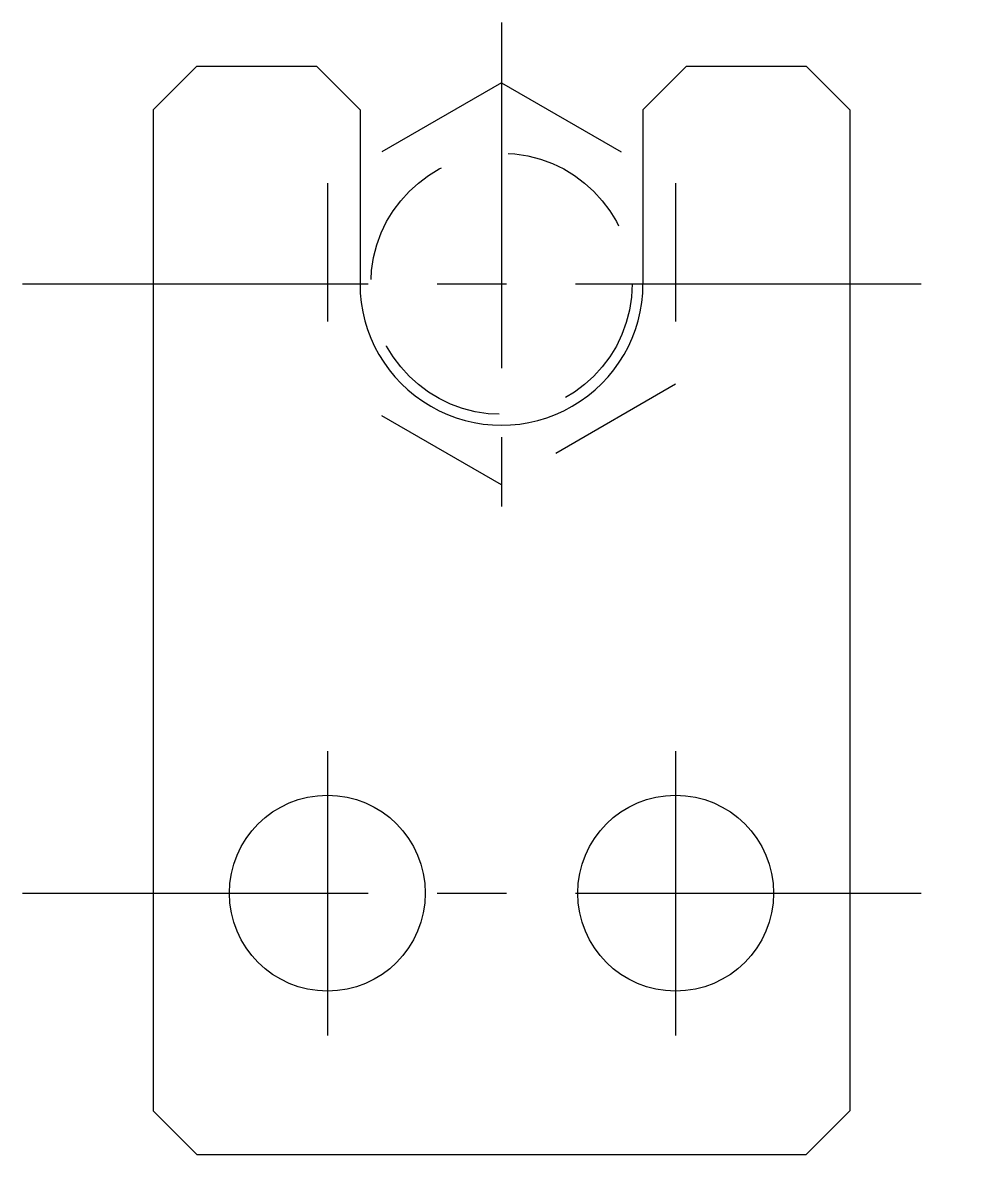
# Model space of a CAD drawing. Extents: x 21 to 370, y 20 to 208.
# Drawn here: x 256.2 to 278.2, y 181.71 to 207.71 of the extents above; entities outside this region: 2.
import ezdxf

# ---------------------------------------------------------------- set-up
doc = ezdxf.new("R2010")
doc.units = 0
doc.header["$LTSCALE"] = 0.25
doc.linetypes.add('CENTER', pattern=[50.8, 31.75, -6.35, 6.35, -6.35])
doc.linetypes.add('DASHED', pattern=[19.05, 12.7, -6.35])
doc.layers.get('0').update_dxf_attribs({"linetype": 'CONTINUOUS'})
doc.layers.add('CENTER', color=1, linetype='CENTER')

msp = doc.modelspace()

# ---------------------------------------------------------------- linework, layer by layer
for p, q in [((259.202508, 205.711633), (260.202508, 206.711633)), ((260.202508, 206.711634), (262.952508, 206.711634)), ((263.952508, 205.711633), (262.952508, 206.711633)), ((270.452509, 205.711633), (271.452509, 206.711633)), ((271.452508, 206.711634), (274.202508, 206.711634)), ((275.202508, 205.711633), (274.202508, 206.711633)), ((259.202508, 205.711634), (259.202508, 182.711634)), ((263.952508, 205.711634), (263.952508, 201.711634)), ((270.452508, 205.711634), (270.452508, 201.711634)), ((275.202508, 205.711634), (275.202508, 182.711634)), ((263.952508, 204.711634), (263.952508, 204.711734)), ((263.952508, 203.711634), (263.952608, 203.711634)), ((259.202508, 182.711633), (260.202508, 181.711633)), ((274.202508, 181.711634), (275.202508, 182.711633)), ((260.202508, 181.711634), (274.202508, 181.711634))]:
    msp.add_line(p, q)
at = {"color": 3, "linetype": 'DASHED'}
for p, q in [((267.202509, 206.330436), (263.202508, 204.021035)), ((267.202508, 206.330437), (271.202508, 204.021035)), ((263.202508, 204.021035), (263.202508, 199.402232)), ((271.202509, 204.021035), (271.202509, 199.402232)), ((267.202508, 197.092831), (263.202508, 199.402232)), ((271.202509, 199.402232), (267.202509, 197.092831))]:
    msp.add_line(p, q, dxfattribs=at)
msp.add_circle((267.202508, 201.711634), 3, dxfattribs=at)
for centre in [(263.202508, 187.711634), (271.202508, 187.711634)]:
    msp.add_circle(centre, 2.25)
msp.add_arc((267.202508, 201.711634), 3.25, 179.99999, 0.00001)
at = {"layer": 'CENTER', "color": 1, "linetype": 'CENTER'}
for p, q in [((267.202508, 207.711634), (267.202508, 195.711634)), ((256.202508, 201.711634), (278.202508, 201.711634)), ((263.202508, 190.977634), (263.202508, 184.445633)), ((271.202508, 190.977634), (271.202508, 184.445633)), ((256.202508, 187.711634), (278.202508, 187.711634))]:
    msp.add_line(p, q, dxfattribs=at)

# ---------------------------------------------------------------- texts
for s, p in [('HLRB 6', (20, 50)), ('HLRB06', (20, 20))]:
    msp.add_text(s, height=8).set_placement(p)

doc.saveas('drawing.dxf')
